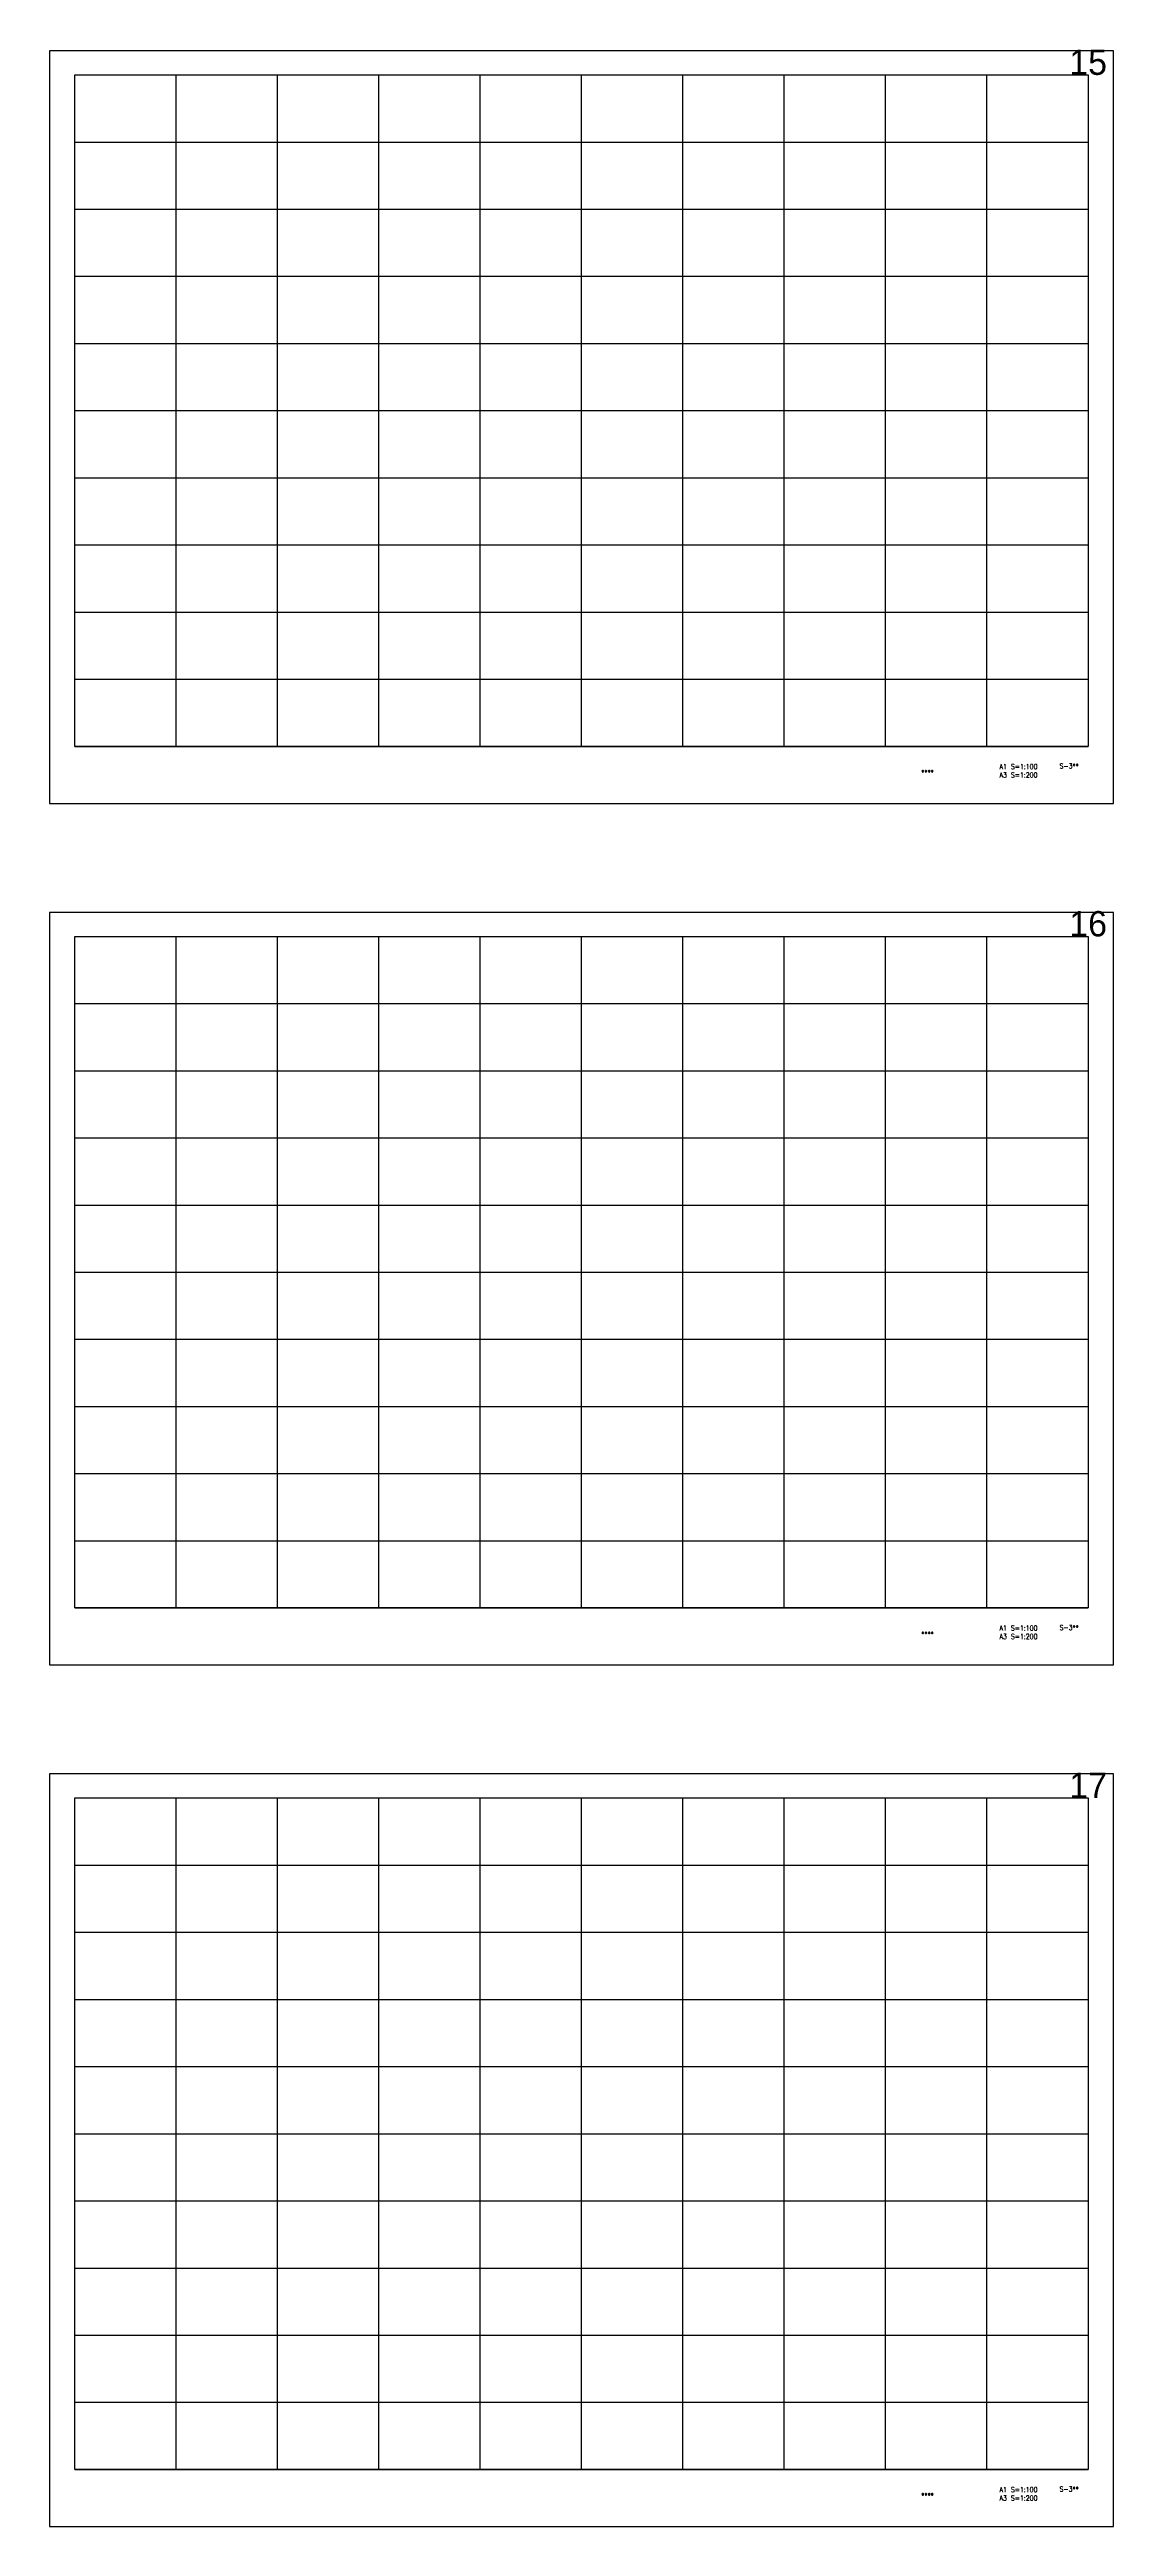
# Model space of a CAD drawing. Extents: x -668440 to 1010955, y -1678500 to 210463.
# Drawn here: x 300000 to 510000, y -1168500 to -679750 of the extents above; entities that cross this region are included whole.
import ezdxf
from ezdxf.enums import TextEntityAlignment as Align

# ---------------------------------------------------------------- set-up
doc = ezdxf.new("R2010")
doc.units = 0
doc.header["$MEASUREMENT"] = 0
doc.layers.add('99_レイアウト枠', color=251, linetype='CONTINUOUS', plot=False)
doc.layers.add('99_頁番号', color=6, linetype='CONTINUOUS')
doc.styles.add('DRACAD', font='txt', dxfattribs={"width": 0.85, "bigfont": 'extfont2'})
doc.styles.get("Standard").update_dxf_attribs({"font": 'Osaka.ttc'})

msp = doc.modelspace()

# ---------------------------------------------------------------- linework, layer by layer
at = {"layer": '99_レイアウト枠'}
for p, q in [((305000, -817250), (305000, -684750)), ((325000, -817250), (325000, -684750)), ((345000, -817250), (345000, -684750)), ((365000, -817250), (365000, -684750)), ((385000, -817250), (385000, -684750)), ((405000, -817250), (405000, -684750)), ((424999.99995, -817250), (424999.99995, -684750)), ((444999.99995, -817250), (444999.99995, -684750)), ((464999.99995, -817250), (464999.99995, -684750)), ((484999.99995, -817250), (484999.99995, -684750)), ((305000, -698000), (504999.99991, -698000)), ((305000, -711250), (504999.99991, -711250)), ((305000, -724500), (504999.99991, -724500)), ((305000, -737750), (504999.99991, -737750)), ((305000, -751000), (504999.99991, -751000)), ((305000, -764250), (504999.99991, -764250)), ((305000, -777500), (504999.99991, -777500)), ((305000, -790750), (504999.99991, -790750)), ((305000, -804000), (504999.99991, -804000)), ((305000, -817250), (504999.99991, -817250)), ((305000, -987250), (305000, -854750)), ((325000, -987250), (325000, -854750)), ((345000, -987250), (345000, -854750)), ((365000, -987250), (365000, -854750)), ((385000, -987250), (385000, -854750)), ((405000, -987250), (405000, -854750)), ((424999.99995, -987250), (424999.99995, -854750)), ((444999.99995, -987250), (444999.99995, -854750)), ((464999.99995, -987250), (464999.99995, -854750)), ((484999.99995, -987250), (484999.99995, -854750)), ((305000, -868000), (504999.99991, -868000)), ((305000, -881250), (504999.99991, -881250)), ((305000, -894500), (504999.99991, -894500)), ((305000, -907750), (504999.99991, -907750)), ((305000, -921000), (504999.99991, -921000)), ((305000, -934250), (504999.99991, -934250)), ((305000, -947500), (504999.99991, -947500)), ((305000, -960750), (504999.99991, -960750)), ((305000, -974000), (504999.99991, -974000)), ((305000, -987250), (504999.99991, -987250)), ((305000, -1157250), (305000, -1024750)), ((325000, -1157250), (325000, -1024750)), ((345000, -1157250), (345000, -1024750)), ((365000, -1157250), (365000, -1024750)), ((385000, -1157250), (385000, -1024750)), ((405000, -1157250), (405000, -1024750)), ((424999.99995, -1157250), (424999.99995, -1024750)), ((444999.99995, -1157250), (444999.99995, -1024750)), ((464999.99995, -1157250), (464999.99995, -1024750)), ((484999.99995, -1157250), (484999.99995, -1024750)), ((305000, -1038000), (504999.99991, -1038000)), ((305000, -1051250), (504999.99991, -1051250)), ((305000, -1064500), (504999.99991, -1064500)), ((305000, -1077750), (504999.99991, -1077750)), ((305000, -1091000), (504999.99991, -1091000)), ((305000, -1104250), (504999.99991, -1104250)), ((305000, -1117500), (504999.99991, -1117500)), ((305000, -1130750), (504999.99991, -1130750)), ((305000, -1144000), (504999.99991, -1144000)), ((305000, -1157250), (504999.99991, -1157250))]:
    msp.add_line(p, q, dxfattribs=at)
for points in [[(300000, -828500), (510000, -828500), (510000, -680000), (300000, -680000)], [(305000, -684750), (504999.99991, -684750), (504999.99991, -817250), (305000, -817250)], [(300000, -998500), (510000, -998500), (510000, -850000), (300000, -850000)], [(305000, -854750), (504999.99991, -854750), (504999.99991, -987250), (305000, -987250)], [(300000, -1168500), (510000, -1168500), (510000, -1020000), (300000, -1020000)], [(305000, -1024750), (504999.99991, -1024750), (504999.99991, -1157250), (305000, -1157250)]]:
    msp.add_lwpolyline(points, close=True, dxfattribs=at)

# ---------------------------------------------------------------- texts
for s, p in [('15', (504999.99991, -684750)), ('16', (504999.99991, -854750)), ('17', (504999.99991, -1024750))]:
    msp.add_text(s, height=5000, dxfattribs=at).set_placement(p, align=Align.CENTER)
at = {"layer": '99_頁番号', "char_height": 1000, "attachment_point": 5, "style": 'DRACAD'}
for s, insert in [('A1 S=1:100^JA3 S=1:200', (491249.99991, -822062.5)), ('{S-3**}', (501249.99991, -821125)), ('{  ****  }', (472499.99991, -822375)), ('{  ****  }', (472499.99991, -992375)), ('A1 S=1:100^JA3 S=1:200', (491249.99991, -992062.5)), ('{S-3**}', (501249.99991, -991125)), ('{  ****  }', (472499.99991, -1162375)), ('A1 S=1:100^JA3 S=1:200', (491249.99991, -1162062.5)), ('{S-3**}', (501249.99991, -1161125))]:
    msp.add_mtext(s, dxfattribs=dict(at, insert=insert))

doc.saveas('drawing.dxf')
